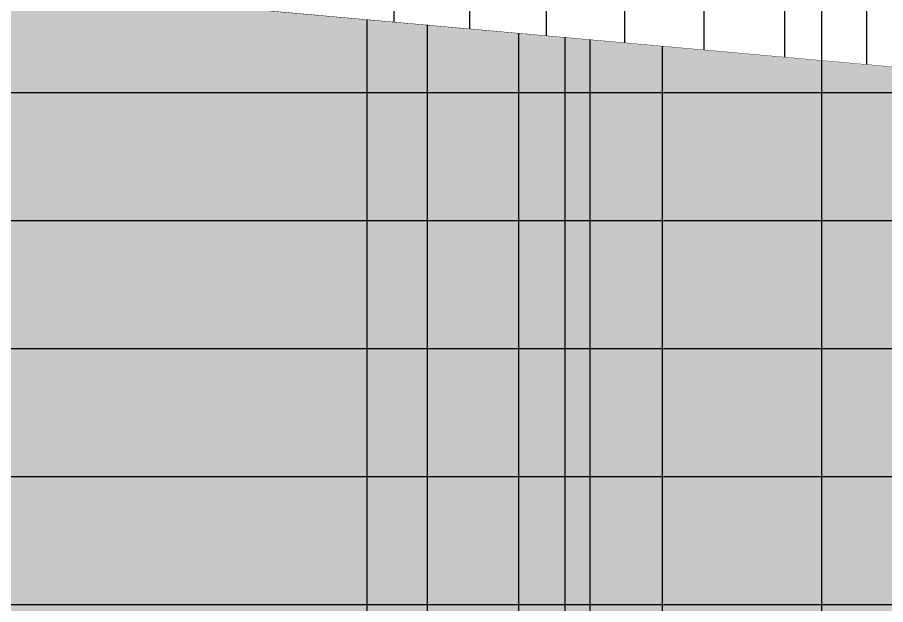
# Model space of a CAD drawing. Header units: millimetres. Extents: x 37653813 to 38677796, y 586285 to 874285.
# Drawn here: x 38230786 to 38237566, y 672334 to 676920 of the extents above; entities that cross this region are included whole.
import ezdxf

# ---------------------------------------------------------------- set-up
doc = ezdxf.new("R2010")
doc.units = ezdxf.units.MM
doc.header["$LTSCALE"] = 1000
doc.header["$MEASUREMENT"] = 0
for name, color, linetype in [('cen', 1, 'CONTINUOUS'), ('ELE-3', 7, 'CONTINUOUS'), ('HAT-251', 251, 'CONTINUOUS'), ('RAMP-ELE2', 4, 'CONTINUOUS'), ('램프좌측면', 7, 'CONTINUOUS'), ('먹-적색 14', 14, 'CONTINUOUS'), ('먹-적색(가로선) 26', 26, 'CONTINUOUS')]:
    doc.layers.add(name, color=color, linetype=linetype)

# ---------------------------------------------------------------- blocks, each defined once
blk = doc.blocks.new('램프 서측입면')
at = {"layer": 'RAMP-ELE2', "ltscale": 0.1}
blk.add_line((25500, 37709.3), (0, 40000), dxfattribs=at)
blk.add_wipeout([(0, 40000), (0, 42600), (25500, 40309.3), (25500, 37709.3)]).dxf.layer = 'RAMP-ELE2'
at = {"layer": 'HAT-251', "ltscale": 0.1}
h = blk.add_hatch(color=256, dxfattribs=at)
h.dxf.hatch_style = 1
h.paths.add_polyline_path([(13700.3, 31369.3), (14171.3, 31327), (14171.3, 38727), (13700.3, 38769.3)])
h = blk.add_hatch(color=256, dxfattribs=at)
h.dxf.hatch_style = 1
h.paths.add_polyline_path([(14171.3, 31327), (15247, 31230.4), (15247, 38630.4), (14171.3, 38727)])
h = blk.add_hatch(color=256, dxfattribs=at)
h.dxf.hatch_style = 1
h.paths.add_polyline_path([(15247, 31230.4), (16006.3, 31162.1), (16006.3, 38562.1), (15247, 38630.4)])
at = {"layer": 'ELE-3', "ltscale": 1000}
for points in [[(13700.3, 31369.3), (13700.3, 38769.3)], [(14171.3, 31327), (14171.3, 38727)], [(14884.5, 31262.9), (14884.5, 38662.9)], [(15247, 31230.4), (15247, 38630.4)], [(15443.4, 31212.7), (15443.4, 38612.7)], [(16006.3, 31162.1), (16006.3, 38562.1)]]:
    blk.add_lwpolyline(points, dxfattribs=at)
at = {"layer": 'HAT-251', "ltscale": 0.1}
for p, q in [((13910, 41350.5), (13910, 38750.5)), ((14500, 41297.5), (14500, 38697.5)), ((15100, 41243.6), (15100, 38643.6)), ((15710, 41188.8), (15710, 38588.8)), ((16330, 41133.1), (16330, 38533.1)), ((16960, 41076.5), (16960, 38476.5)), ((17600, 41019), (17600, 38419))]:
    blk.add_line(p, q, dxfattribs=at)

msp = doc.modelspace()

# ---------------------------------------------------------------- hatches: boundary and pattern name
at = {"layer": '먹-적색 14', "ltscale": 0.1}
h = msp.add_hatch(dxfattribs=at)
h.set_pattern_fill('DOTS', color=256, scale=3000)
h.paths.add_polyline_path([(38263416.3, 691934.4), (38256416.3, 691934.4), (38256416.3, 691934.4), (38219816.3, 691934.4), (38219816.3, 639334.4), (38275566.3, 639334.4), (38275566.3, 691934.4)])

# ---------------------------------------------------------------- linework, layer by layer
at = {"layer": '먹-적색(가로선) 26', "ltscale": 0.1}
for points in [[(38220716.3, 673334.4), (38275566.3, 673334.4)], [(38220716.3, 672334.4), (38275566.3, 672334.4)]]:
    msp.add_lwpolyline(points, dxfattribs=at)

# ---------------------------------------------------------------- next in the draw order: block references
at = {"layer": '램프좌측면'}
msp.add_blockref('램프 서측입면', (38219816.3, 638134.4), dxfattribs=at)

# ---------------------------------------------------------------- next in the draw order: linework, layer by layer
at = {"layer": 'cen', "ltscale": 5}
msp.add_lwpolyline([(38237066.3, 613334.4), (38237066.3, 700227.2)], dxfattribs=at)
at = {"layer": '먹-적색(가로선) 26', "ltscale": 0.1}
for points in [[(38220716.3, 676334.4), (38275566.3, 676334.4)], [(38220716.3, 675334.4), (38275566.3, 675334.4)], [(38220716.3, 674334.4), (38275566.3, 674334.4)]]:
    msp.add_lwpolyline(points, dxfattribs=at)

doc.saveas('drawing.dxf')
